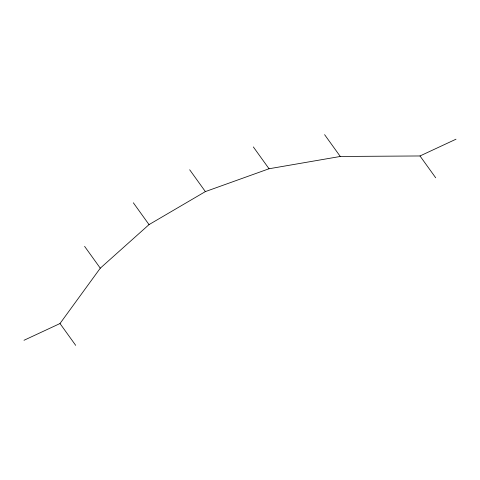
<?xml version="1.0" encoding="UTF-8"?>
<svg xmlns="http://www.w3.org/2000/svg" width="480" height="480" viewBox="0 0 480 480"><rect width="100%" height="100%" fill="white"/><g stroke="black" fill="none" stroke-linecap="round" stroke-linejoin="round"><path stroke-width="0.72" d="M24 340.284L60 323.532L100.284 268.182L149.034 224.61L205.374 191.598L269.034 168.756L340.284 156.468L420 155.964L456 139.206M420 155.964L435.69 177.786M324.594 134.652L340.284 156.468M253.344 146.934L269.034 168.756M189.684 169.776L205.374 191.598M133.344 202.788L149.034 224.61M84.594 246.36L100.284 268.182M60 323.532L75.69 345.348"/></g></svg>
